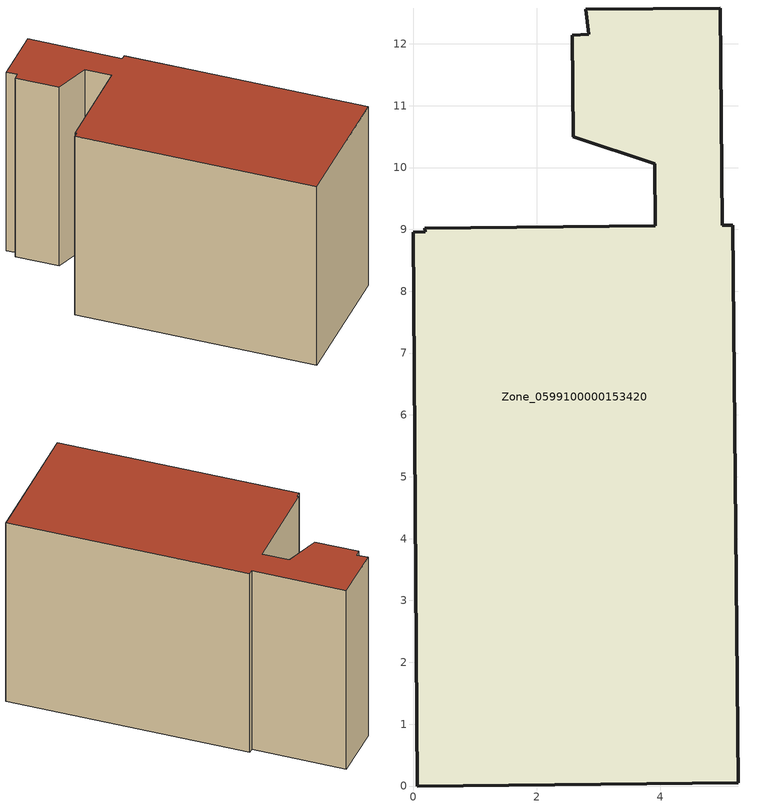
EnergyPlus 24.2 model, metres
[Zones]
Zone_0599100000153420
 floor ground (C_G): 0.19,9.02 3.92,9.06 3.91,10.06 2.59,10.5 2.57,12.13 2.84,12.15 2.79,12.56 4.97,12.58 5,9.07 5.17,9.07 5.26,0.05 0.07,0 0,8.96 0.19,8.96 z0
 wall outside (C_F): 5.26,0.05 5.17,9.07 5,9.07 4.97,12.58 2.79,12.56 2.84,12.15 2.57,12.13 2.59,10.5 3.91,10.06 3.92,9.06 0.19,9.02 0.19,8.96 0,8.96 0.07,0 5.26,0.05 z0:7.56
 roof outside (C_R): 3.92,9.06 0.19,9.02 0.19,8.96 0,8.96 0.07,0 5.26,0.05 5.17,9.07 5,9.07 4.97,12.58 2.79,12.56 2.84,12.15 2.57,12.13 2.59,10.5 3.91,10.06 z7.56
[BUILDING]
Pand.0599100000153420: North Axis=0; Terrain=City; Loads Convergence Tolerance Value=0.04; Temperature Convergence Tolerance Value=0.4; Solar Distribution=FullExterior; Maximum Number of Warmup Days=25; Minimum Number of Warmup Days=1
[Site:Location]
Rotterdam.The.Hague.AP_ZH_NLD Design_Conditions: Latitude=51.96; Longitude=4.45; Time Zone=1; Elevation=-4.5
[SITE:GROUNDTEMPERATURE:BUILDINGSURFACE]
18, 18, 18, 18, 18, 18, 18, 18, 18, 18, 18, 18
[MATERIAL] Thermal Absorptance=0.9; Solar Absorptance=0.7; Visible Absorptance=0.7
Name | Roughness | Thickness | Conductivity | Density | Specific Heat
G.TC.1975-1991 | MediumSmooth | 0.15 | 0.288461 | 540 | 1210
F.TC.1975-1991 | Rough | 0.3 | 0.230769 | 1920 | 840
R.TC.1975-1991 | MediumRough | 0.2 | 0.153846 | 1500 | 1000
[CONSTRUCTION]
C_G: G.TC.1975-1991
C_F: F.TC.1975-1991
C_R: R.TC.1975-1991
[ZONE]
Zone_0599100000153420: Type=1; Multiplier=1; Ceiling Height=Autocalculate; Volume=Autocalculate; Floor Area=autocalculate; Part of Total Floor Area=Yes
[ZONEINFILTRATION:DESIGNFLOWRATE]
Infil_Zone_0599100000153420: Zone or ZoneList or Space or SpaceList=Zone_0599100000153420; Schedule=AlwaysOn; Design Flow Rate Calculation Method=Flow/Area; Flow Rate per Floor Area=0.003; Constant Term Coefficient=1; Temperature Term Coefficient=0; Velocity Term Coefficient=0; Velocity Squared Term Coefficient=0
[HVACTEMPLATE:ZONE:IDEALLOADSAIRSYSTEM]
Zone_0599100000153420: Maximum Heating Supply Air Temperature=50; Minimum Cooling Supply Air Temperature=13; Maximum Heating Supply Air Humidity Ratio=0.0156; Minimum Cooling Supply Air Humidity Ratio=0.0077; Heating Limit=NoLimit; Cooling Limit=NoLimit; Dehumidification Control Type=ConstantSensibleHeatRatio; Cooling Sensible Heat Ratio=0.7; Dehumidification Setpoint=60; Humidification Control Type=None; Humidification Setpoint=30; Outdoor Air Method=None; Outdoor Air Flow Rate per Person=0.00944; Outdoor Air Flow Rate per Zone Floor Area=0; Outdoor Air Flow Rate per Zone=0; Demand Controlled Ventilation Type=None; Outdoor Air Economizer Type=NoEconomizer; Heat Recovery Type=None; Sensible Heat Recovery Effectiveness=0.7; Latent Heat Recovery Effectiveness=0.65
[ZONECONTROL:THERMOSTAT]
ThermostatControl_Zone_0599100000153420: Zone or ZoneList=Zone_0599100000153420; Control Type Schedule=DualSetpointControlType; Control 1=Thermostat_Zone_0599100000153420; Temperature Difference Between Cutout And Setpoint=0
[THERMOSTATSETPOINT:DUALSETPOINT]
Thermostat_Zone_0599100000153420: Heating Setpoint Temperature Schedule=HeatingSetpoint_Zone_0599100000153420; Cooling Setpoint Temperature Schedule=CoolingSetpoint_Zone_0599100000153420
[SCHEDULE:COMPACT]
HeatingSetpoint_Zone_0599100000153420: Through: 12/31, For: AllDays, Until: 24:00, 21
CoolingSetpoint_Zone_0599100000153420: Through: 12/31, For: AllDays, Until: 24:00, 24
DualSetpointControlType: Through: 12/31, For: AllDays, Until: 24:00, 4
AlwaysOn: Through: 12/31, For: AllDays, Until: 24:00, 1
